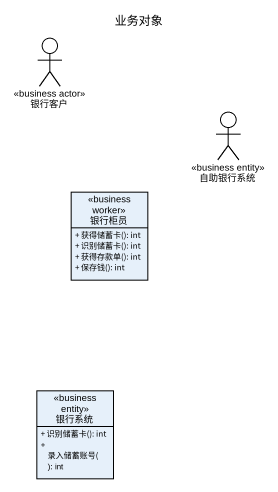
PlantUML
@startuml
title 业务对象
allowmixing
hide circle
hide empty members
skinparam classAttributeIconSize 0
actor 银行客户 <<business actor>>
actor 自助银行系统 <<business entity>>
class 银行柜员 <<business worker>> {
  + 获得储蓄卡(): int
  + 识别储蓄卡(): int
  + 获得存款单(): int
  + 保存钱(): int
}
class 银行系统 <<business entity>> {
  + 识别储蓄卡(): int
  + 录入储蓄账号(): int
}
@enduml
